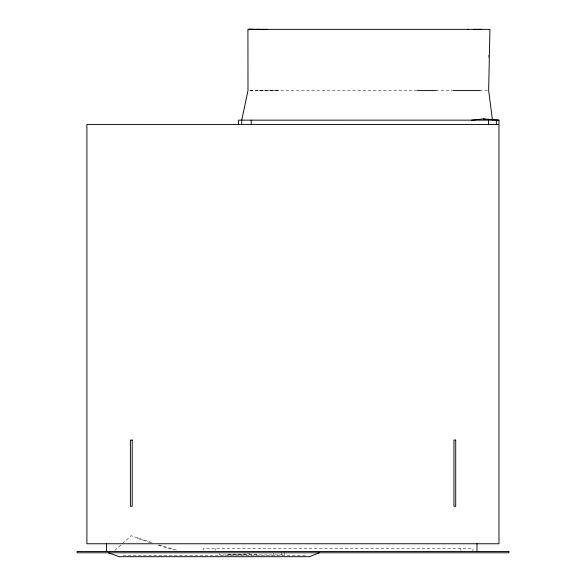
<?xml version="1.0" encoding="UTF-8"?>
<svg xmlns="http://www.w3.org/2000/svg" width="586" height="586" viewBox="0 0 586 586"><rect width="100%" height="100%" fill="white"/><g stroke="black" fill="none" stroke-linecap="round" stroke-linejoin="round"><path stroke-width="0.44" stroke-dasharray="2.93 2.2" d="M488.526 57.677L488.585 54.938M137.688 538.563L137.864 537.985M114.871 550.357L131.125 535.721L152.382 542.739M227.075 554.927L249.739 553.77M417.166 90.596L248.816 90.53L252.361 90.544M479.399 90.581L487.838 90.581M435.801 90.596L452.531 90.596M228.467 554.788L258.287 554.788M305.438 555.653L123.426 555.653L123.426 556.7M258.836 90.574L278.936 90.603L251.614 90.544M159.158 544.943L176.335 550.012M158.139 545.266L174.174 549.998M137.798 538.563L150.507 542.753M472.968 551.983L472.968 548.73L203.152 548.73L203.152 550.357M460.845 548.73L460.845 550.335M284.759 551.931L284.759 554.927L219.435 554.927L219.435 553.433M281.822 551.931L281.822 554.927M273.332 553.301L273.332 554.927M215.282 548.73L215.282 550.335"/><path stroke-width="0.88" d="M106.44 551.477L106.484 543.764M476.967 551.477L477.011 543.764M319.231 552.796L309.511 556.7L119.361 556.7L108.439 552.796M498.884 124.452L86.896 124.422L86.896 543.764L498.964 543.764L498.964 120.152L483.428 118.907L471.708 120.152M473.51 29.359L489.925 29.366L488.651 90.596L492.467 120.152M468.053 29.366L247.922 29.366L247.995 90.596L241.718 120.152L241.681 124.422M481.311 29.366L467.394 29.351M417.474 90.596L436.248 90.596M453.103 90.596L480.161 90.596M498.964 120.152L238.487 120.152L238.487 124.422M252.559 29.315L248.735 29.3L258.865 29.344M257.554 29.344L267.626 29.366M483.428 118.907L485.186 119.324M496.357 120.152L496.357 124.422M488.541 120.152L488.541 124.422M251.255 120.152L251.255 124.422M132.202 440.086L130.378 440.086L130.378 506.245L132.202 506.245L132.202 440.086M455.718 440.086L453.952 440.086L453.952 506.245L455.718 506.245L455.718 440.086M508.875 551.477L77.081 551.477L77.125 552.796L508.919 552.796L508.875 551.477"/></g></svg>
